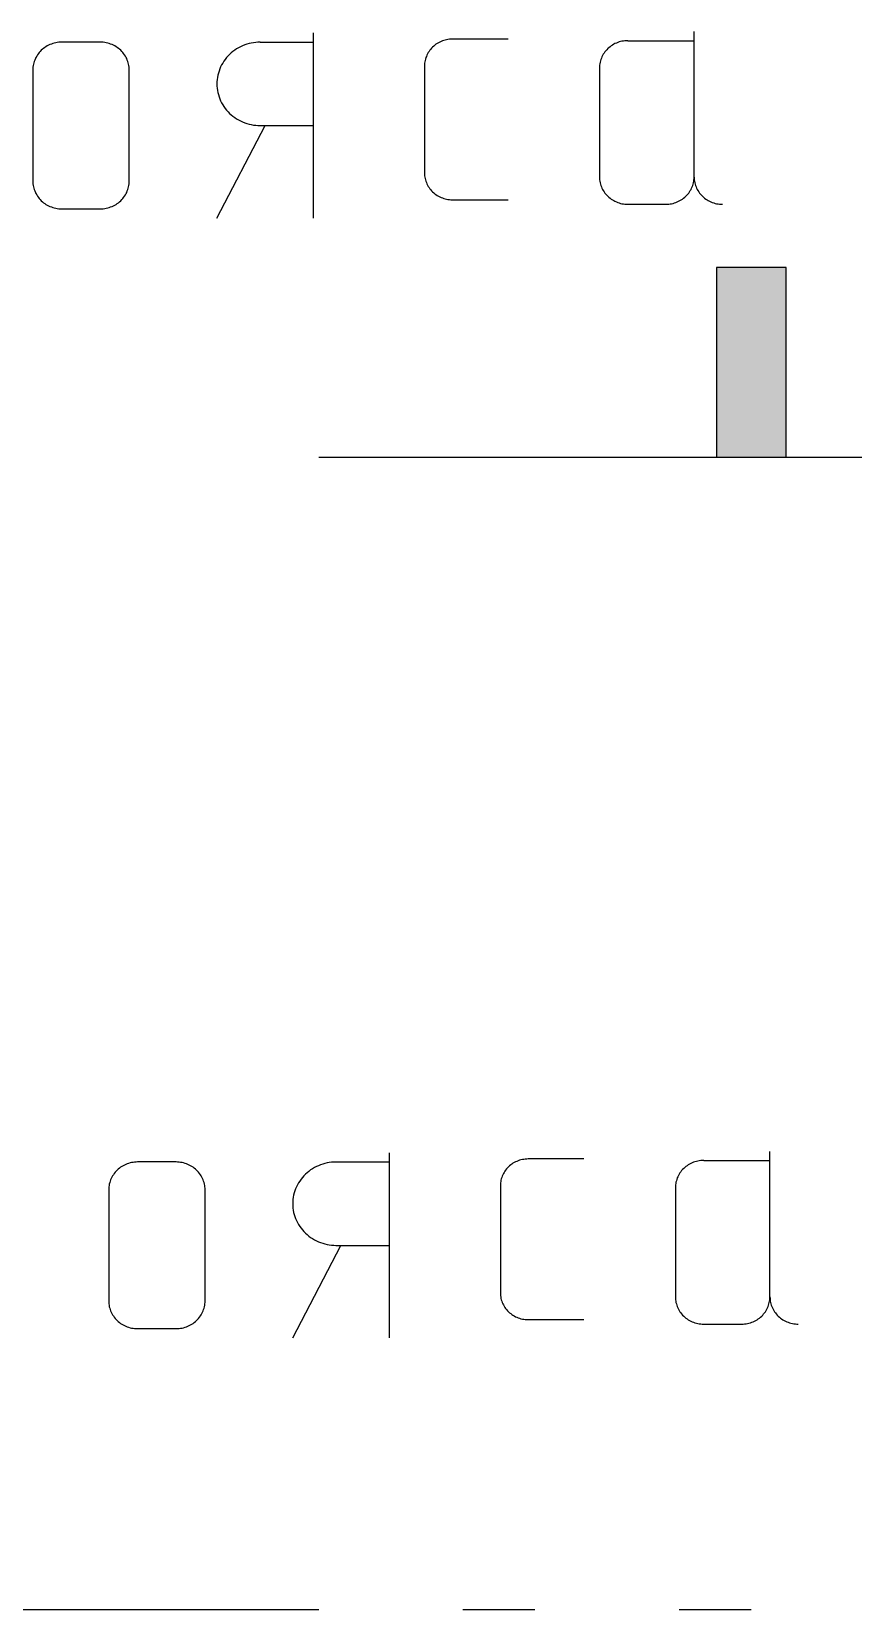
# Model space of a CAD drawing. Extents: x 8646 to 18206, y -17605 to -192.
# Drawn here: x 11064.682 to 11066.99, y -9044.799 to -9040.365 of the extents above; entities that cross this region are included whole.
import ezdxf

# ---------------------------------------------------------------- set-up
doc = ezdxf.new("R2010")
doc.units = 0
doc.layers.get('0').update_dxf_attribs({"linetype": 'CONTINUOUS'})

msp = doc.modelspace()

# ---------------------------------------------------------------- hatches: boundary and pattern name
at = {"linetype": 'CONTINUOUS'}
msp.add_hatch(color=8, dxfattribs=at).paths.add_polyline_path([(11066.6047, -9041.5609), (11066.6047, -9041.0277), (11066.8003, -9041.0277), (11066.8003, -9041.5609)])

# ---------------------------------------------------------------- linework, layer by layer
at = {"color": 8, "linetype": 'CONTINUOUS'}
for p, q in [((11065.4731, -9040.3688), (11065.4731, -9040.8892)), ((11066.5423, -9040.7737), (11066.5423, -9040.365)), ((11064.7037, -9040.4237), (11064.7012, -9040.4269)), ((11064.7065, -9040.4206), (11064.7037, -9040.4237)), ((11064.7094, -9040.4177), (11064.7065, -9040.4206)), ((11064.7125, -9040.4149), (11064.7094, -9040.4177)), ((11064.7158, -9040.4122), (11064.7125, -9040.4149)), ((11064.7191, -9040.4097), (11064.7158, -9040.4122)), ((11064.7226, -9040.4075), (11064.7191, -9040.4097)), ((11064.7263, -9040.4052), (11064.7226, -9040.4075)), ((11064.7299, -9040.4033), (11064.7263, -9040.4052)), ((11064.7338, -9040.4016), (11064.7299, -9040.4033)), ((11064.7377, -9040.4), (11064.7338, -9040.4016)), ((11064.7417, -9040.3987), (11064.7377, -9040.4)), ((11064.7458, -9040.3975), (11064.7417, -9040.3987)), ((11064.7499, -9040.3965), (11064.7458, -9040.3975)), ((11064.7541, -9040.3958), (11064.7499, -9040.3965)), ((11064.7583, -9040.3952), (11064.7541, -9040.3958)), ((11064.7626, -9040.3949), (11064.7583, -9040.3952)), ((11064.7669, -9040.3948), (11064.7626, -9040.3949)), ((11064.8751, -9040.3948), (11064.7669, -9040.3948)), ((11064.8793, -9040.3949), (11064.8751, -9040.3948)), ((11064.8835, -9040.3952), (11064.8793, -9040.3949)), ((11064.8877, -9040.3958), (11064.8835, -9040.3952)), ((11064.8919, -9040.3965), (11064.8877, -9040.3958)), ((11064.8961, -9040.3975), (11064.8919, -9040.3965)), ((11064.9002, -9040.3987), (11064.8961, -9040.3975)), ((11064.9042, -9040.4), (11064.9002, -9040.3987)), ((11064.9081, -9040.4016), (11064.9042, -9040.4)), ((11064.9119, -9040.4033), (11064.9081, -9040.4016)), ((11064.9156, -9040.4052), (11064.9119, -9040.4033)), ((11064.9193, -9040.4075), (11064.9156, -9040.4052)), ((11064.9228, -9040.4097), (11064.9193, -9040.4075)), ((11064.9261, -9040.4122), (11064.9228, -9040.4097)), ((11064.9294, -9040.4149), (11064.9261, -9040.4122)), ((11064.9325, -9040.4177), (11064.9294, -9040.4149)), ((11064.9354, -9040.4206), (11064.9325, -9040.4177)), ((11064.9382, -9040.4237), (11064.9354, -9040.4206)), ((11064.9407, -9040.4269), (11064.9382, -9040.4237)), ((11065.2475, -9040.421), (11065.2427, -9040.425)), ((11065.2526, -9040.4173), (11065.2475, -9040.421)), ((11065.2579, -9040.4138), (11065.2526, -9040.4173)), ((11065.2633, -9040.4106), (11065.2579, -9040.4138)), ((11065.269, -9040.4076), (11065.2633, -9040.4106)), ((11065.2747, -9040.4051), (11065.269, -9040.4076)), ((11065.2806, -9040.4027), (11065.2747, -9040.4051)), ((11065.2866, -9040.4006), (11065.2806, -9040.4027)), ((11065.2927, -9040.3989), (11065.2866, -9040.4006)), ((11065.2988, -9040.3974), (11065.2927, -9040.3989)), ((11065.3051, -9040.3963), (11065.2988, -9040.3974)), ((11065.3115, -9040.3955), (11065.3051, -9040.3963)), ((11065.3178, -9040.395), (11065.3115, -9040.3955)), ((11065.3242, -9040.3948), (11065.3178, -9040.395)), ((11065.3237, -9040.3947), (11065.4722, -9040.3947)), ((11065.7958, -9040.4239), (11065.7938, -9040.4274)), ((11065.798, -9040.4206), (11065.7958, -9040.4239)), ((11065.8002, -9040.4173), (11065.798, -9040.4206)), ((11065.8027, -9040.4142), (11065.8002, -9040.4173)), ((11065.8054, -9040.4112), (11065.8027, -9040.4142)), ((11065.8082, -9040.4084), (11065.8054, -9040.4112)), ((11065.8111, -9040.4057), (11065.8082, -9040.4084)), ((11065.8143, -9040.403), (11065.8111, -9040.4057)), ((11065.8175, -9040.4007), (11065.8143, -9040.403)), ((11065.8209, -9040.3985), (11065.8175, -9040.4007)), ((11065.8244, -9040.3964), (11065.8209, -9040.3985)), ((11065.828, -9040.3945), (11065.8244, -9040.3964)), ((11065.8318, -9040.3929), (11065.828, -9040.3945)), ((11065.8355, -9040.3914), (11065.8318, -9040.3929)), ((11065.8393, -9040.39), (11065.8355, -9040.3914)), ((11065.8433, -9040.3889), (11065.8393, -9040.39)), ((11065.8473, -9040.388), (11065.8433, -9040.3889)), ((11065.8512, -9040.3873), (11065.8473, -9040.388)), ((11065.8553, -9040.3867), (11065.8512, -9040.3873)), ((11065.8594, -9040.3864), (11065.8553, -9040.3867)), ((11065.8635, -9040.3863), (11065.8594, -9040.3864)), ((11066.0199, -9040.3863), (11065.8635, -9040.3863)), ((11066.2919, -9040.4221), (11066.2895, -9040.4255)), ((11066.2944, -9040.419), (11066.2919, -9040.4221)), ((11066.2971, -9040.4159), (11066.2944, -9040.419)), ((11066.3, -9040.413), (11066.2971, -9040.4159)), ((11066.303, -9040.4103), (11066.3, -9040.413)), ((11066.3063, -9040.4076), (11066.303, -9040.4103)), ((11066.3095, -9040.4052), (11066.3063, -9040.4076)), ((11066.3129, -9040.403), (11066.3095, -9040.4052)), ((11066.3166, -9040.4008), (11066.3129, -9040.403)), ((11066.3201, -9040.3989), (11066.3166, -9040.4008)), ((11066.324, -9040.3972), (11066.3201, -9040.3989)), ((11066.3277, -9040.3956), (11066.324, -9040.3972)), ((11066.3317, -9040.3943), (11066.3277, -9040.3956)), ((11066.3357, -9040.3932), (11066.3317, -9040.3943)), ((11066.3398, -9040.3923), (11066.3357, -9040.3932)), ((11066.3438, -9040.3916), (11066.3398, -9040.3923)), ((11066.348, -9040.3909), (11066.3438, -9040.3916)), ((11066.3521, -9040.3907), (11066.348, -9040.3909)), ((11066.3563, -9040.3906), (11066.3521, -9040.3907)), ((11066.3563, -9040.3906), (11066.5423, -9040.3906)), ((11064.6858, -9040.4687), (11064.6857, -9040.4728)), ((11064.6861, -9040.4647), (11064.6858, -9040.4687)), ((11064.6867, -9040.4607), (11064.6861, -9040.4647)), ((11064.6875, -9040.4567), (11064.6867, -9040.4607)), ((11064.6885, -9040.4527), (11064.6875, -9040.4567)), ((11064.6896, -9040.4487), (11064.6885, -9040.4527)), ((11064.6911, -9040.4449), (11064.6896, -9040.4487)), ((11064.6927, -9040.4411), (11064.6911, -9040.4449)), ((11064.6945, -9040.4374), (11064.6927, -9040.4411)), ((11064.6965, -9040.4338), (11064.6945, -9040.4374)), ((11064.6988, -9040.4304), (11064.6965, -9040.4338)), ((11064.7012, -9040.4269), (11064.6988, -9040.4304)), ((11064.9432, -9040.4304), (11064.9407, -9040.4269)), ((11064.9454, -9040.4338), (11064.9432, -9040.4304)), ((11064.9474, -9040.4374), (11064.9454, -9040.4338)), ((11064.9492, -9040.4411), (11064.9474, -9040.4374)), ((11064.9509, -9040.4449), (11064.9492, -9040.4411)), ((11064.9523, -9040.4487), (11064.9509, -9040.4449)), ((11064.9534, -9040.4527), (11064.9523, -9040.4487)), ((11064.9544, -9040.4567), (11064.9534, -9040.4527)), ((11064.9553, -9040.4607), (11064.9544, -9040.4567)), ((11064.9558, -9040.4647), (11064.9553, -9040.4607)), ((11064.9561, -9040.4687), (11064.9558, -9040.4647)), ((11064.9563, -9040.4728), (11064.9561, -9040.4687)), ((11065.213, -9040.4643), (11065.2105, -9040.47)), ((11065.2157, -9040.4589), (11065.213, -9040.4643)), ((11065.2187, -9040.4535), (11065.2157, -9040.4589)), ((11065.2221, -9040.4482), (11065.2187, -9040.4535)), ((11065.2257, -9040.4431), (11065.2221, -9040.4482)), ((11065.2295, -9040.4382), (11065.2257, -9040.4431)), ((11065.2337, -9040.4336), (11065.2295, -9040.4382)), ((11065.2381, -9040.4293), (11065.2337, -9040.4336)), ((11065.2427, -9040.425), (11065.2381, -9040.4293)), ((11065.7854, -9040.4575), (11065.7853, -9040.4615)), ((11065.7853, -9040.4615), (11065.7853, -9040.7624)), ((11065.7857, -9040.4536), (11065.7854, -9040.4575)), ((11065.7862, -9040.4497), (11065.7857, -9040.4536)), ((11065.787, -9040.4459), (11065.7862, -9040.4497)), ((11065.788, -9040.4421), (11065.787, -9040.4459)), ((11065.7891, -9040.4383), (11065.788, -9040.4421)), ((11065.7905, -9040.4346), (11065.7891, -9040.4383)), ((11065.7921, -9040.431), (11065.7905, -9040.4346)), ((11065.7938, -9040.4274), (11065.7921, -9040.431)), ((11066.2768, -9040.4631), (11066.2767, -9040.4672)), ((11066.2767, -9040.4672), (11066.2767, -9040.7737)), ((11066.2771, -9040.4592), (11066.2768, -9040.4631)), ((11066.2776, -9040.4552), (11066.2771, -9040.4592)), ((11066.2784, -9040.4512), (11066.2776, -9040.4552)), ((11066.2794, -9040.4474), (11066.2784, -9040.4512)), ((11066.2805, -9040.4435), (11066.2794, -9040.4474)), ((11066.282, -9040.4398), (11066.2805, -9040.4435)), ((11066.2836, -9040.436), (11066.282, -9040.4398)), ((11066.2853, -9040.4325), (11066.2836, -9040.436)), ((11066.2873, -9040.4289), (11066.2853, -9040.4325)), ((11066.2895, -9040.4255), (11066.2873, -9040.4289)), ((11064.6857, -9040.4728), (11064.6857, -9040.7851)), ((11064.9563, -9040.7851), (11064.9563, -9040.4728)), ((11065.2026, -9040.5058), (11065.2024, -9040.5119)), ((11065.2024, -9040.5119), (11065.2026, -9040.5181)), ((11065.2031, -9040.4998), (11065.2026, -9040.5058)), ((11065.2039, -9040.4937), (11065.2031, -9040.4998)), ((11065.2051, -9040.4877), (11065.2039, -9040.4937)), ((11065.2066, -9040.4816), (11065.2051, -9040.4877)), ((11065.2084, -9040.4758), (11065.2066, -9040.4816)), ((11065.2105, -9040.47), (11065.2084, -9040.4758)), ((11065.2026, -9040.5181), (11065.2031, -9040.5242)), ((11065.2031, -9040.5242), (11065.2039, -9040.5303)), ((11065.2039, -9040.5303), (11065.2051, -9040.5363)), ((11065.2051, -9040.5363), (11065.2066, -9040.5423)), ((11065.2066, -9040.5423), (11065.2084, -9040.5482)), ((11065.2084, -9040.5482), (11065.2105, -9040.554)), ((11065.2105, -9040.554), (11065.213, -9040.5596)), ((11065.213, -9040.5596), (11065.2157, -9040.5651)), ((11065.2157, -9040.5651), (11065.2187, -9040.5705)), ((11065.2187, -9040.5705), (11065.2221, -9040.5757)), ((11065.2221, -9040.5757), (11065.2257, -9040.5808)), ((11065.2257, -9040.5808), (11065.2295, -9040.5856)), ((11065.2295, -9040.5856), (11065.2337, -9040.5904)), ((11065.2337, -9040.5904), (11065.2381, -9040.5948)), ((11065.2381, -9040.5948), (11065.2427, -9040.599)), ((11065.2427, -9040.599), (11065.2475, -9040.603)), ((11065.2024, -9040.8892), (11065.3378, -9040.6291)), ((11065.2475, -9040.603), (11065.2526, -9040.6067)), ((11065.2526, -9040.6067), (11065.2579, -9040.6102)), ((11065.2579, -9040.6102), (11065.2633, -9040.6134)), ((11065.2633, -9040.6134), (11065.269, -9040.6163)), ((11065.269, -9040.6163), (11065.2747, -9040.6189)), ((11065.2747, -9040.6189), (11065.2806, -9040.6213)), ((11065.2806, -9040.6213), (11065.2866, -9040.6233)), ((11065.2866, -9040.6233), (11065.2927, -9040.6251)), ((11065.2927, -9040.6251), (11065.2988, -9040.6265)), ((11065.2988, -9040.6265), (11065.3051, -9040.6276)), ((11065.3051, -9040.6276), (11065.3115, -9040.6284)), ((11065.3115, -9040.6284), (11065.3178, -9040.6289)), ((11065.3178, -9040.6289), (11065.3242, -9040.6291)), ((11065.3232, -9040.6293), (11065.474, -9040.6293)), ((11065.7853, -9040.7624), (11065.7854, -9040.7663)), ((11065.7854, -9040.7663), (11065.7857, -9040.7702)), ((11065.7857, -9040.7702), (11065.7862, -9040.7742)), ((11065.7862, -9040.7742), (11065.787, -9040.778)), ((11065.787, -9040.778), (11065.788, -9040.7818)), ((11066.2767, -9040.7737), (11066.2768, -9040.7777)), ((11066.2768, -9040.7777), (11066.2771, -9040.7817)), ((11066.5419, -9040.7817), (11066.5422, -9040.7777)), ((11066.5422, -9040.7777), (11066.5423, -9040.7737)), ((11066.5423, -9040.7737), (11066.5424, -9040.7777)), ((11066.5424, -9040.7777), (11066.5427, -9040.7817)), ((11064.6857, -9040.7851), (11064.6858, -9040.7892)), ((11064.6858, -9040.7892), (11064.6861, -9040.7933)), ((11064.6861, -9040.7933), (11064.6867, -9040.7973)), ((11064.6867, -9040.7973), (11064.6875, -9040.8013)), ((11064.6875, -9040.8013), (11064.6885, -9040.8053)), ((11064.6885, -9040.8053), (11064.6896, -9040.8092)), ((11064.6896, -9040.8092), (11064.6911, -9040.813)), ((11064.6911, -9040.813), (11064.6927, -9040.8168)), ((11064.6927, -9040.8168), (11064.6945, -9040.8205)), ((11064.6945, -9040.8205), (11064.6965, -9040.8241)), ((11064.9454, -9040.8241), (11064.9474, -9040.8205)), ((11064.9474, -9040.8205), (11064.9492, -9040.8168)), ((11064.9492, -9040.8168), (11064.9509, -9040.813)), ((11064.9509, -9040.813), (11064.9523, -9040.8092)), ((11064.9523, -9040.8092), (11064.9534, -9040.8053)), ((11064.9534, -9040.8053), (11064.9544, -9040.8013)), ((11064.9544, -9040.8013), (11064.9553, -9040.7973)), ((11064.9553, -9040.7973), (11064.9558, -9040.7933)), ((11064.9558, -9040.7933), (11064.9561, -9040.7892)), ((11064.9561, -9040.7892), (11064.9563, -9040.7851)), ((11065.788, -9040.7818), (11065.7891, -9040.7856)), ((11065.7891, -9040.7856), (11065.7905, -9040.7894)), ((11065.7905, -9040.7894), (11065.7921, -9040.793)), ((11065.7921, -9040.793), (11065.7938, -9040.7965)), ((11065.7938, -9040.7965), (11065.7958, -9040.8)), ((11065.7958, -9040.8), (11065.798, -9040.8033)), ((11065.798, -9040.8033), (11065.8002, -9040.8066)), ((11065.8002, -9040.8066), (11065.8027, -9040.8097)), ((11065.8027, -9040.8097), (11065.8054, -9040.8128)), ((11065.8054, -9040.8128), (11065.8082, -9040.8156)), ((11065.8082, -9040.8156), (11065.8111, -9040.8183)), ((11065.8111, -9040.8183), (11065.8143, -9040.8209)), ((11065.8143, -9040.8209), (11065.8175, -9040.8233)), ((11065.8175, -9040.8233), (11065.8209, -9040.8255)), ((11066.2771, -9040.7817), (11066.2776, -9040.7857)), ((11066.2776, -9040.7857), (11066.2784, -9040.7896)), ((11066.2784, -9040.7896), (11066.2794, -9040.7935)), ((11066.2794, -9040.7935), (11066.2805, -9040.7974)), ((11066.2805, -9040.7974), (11066.282, -9040.8012)), ((11066.282, -9040.8012), (11066.2836, -9040.8049)), ((11066.2836, -9040.8049), (11066.2853, -9040.8085)), ((11066.2853, -9040.8085), (11066.2873, -9040.812)), ((11066.2873, -9040.812), (11066.2895, -9040.8154)), ((11066.2895, -9040.8154), (11066.2919, -9040.8188)), ((11066.2919, -9040.8188), (11066.2944, -9040.8219)), ((11066.2944, -9040.8219), (11066.2971, -9040.825)), ((11066.5219, -9040.825), (11066.5245, -9040.8219)), ((11066.5245, -9040.8219), (11066.5271, -9040.8188)), ((11066.5271, -9040.8188), (11066.5294, -9040.8154)), ((11066.5294, -9040.8154), (11066.5316, -9040.812)), ((11066.5316, -9040.812), (11066.5336, -9040.8085)), ((11066.5336, -9040.8085), (11066.5354, -9040.8049)), ((11066.5354, -9040.8049), (11066.537, -9040.8012)), ((11066.537, -9040.8012), (11066.5384, -9040.7974)), ((11066.5384, -9040.7974), (11066.5395, -9040.7935)), ((11066.5395, -9040.7935), (11066.5405, -9040.7896)), ((11066.5405, -9040.7896), (11066.5413, -9040.7857)), ((11066.5413, -9040.7857), (11066.5419, -9040.7817)), ((11066.5427, -9040.7817), (11066.5432, -9040.7857)), ((11066.5432, -9040.7857), (11066.5441, -9040.7896)), ((11066.5441, -9040.7896), (11066.545, -9040.7935)), ((11066.545, -9040.7935), (11066.5462, -9040.7974)), ((11066.5462, -9040.7974), (11066.5477, -9040.8012)), ((11066.5477, -9040.8012), (11066.5492, -9040.8049)), ((11066.5492, -9040.8049), (11066.5509, -9040.8085)), ((11066.5509, -9040.8085), (11066.5529, -9040.812)), ((11066.5529, -9040.812), (11066.5551, -9040.8154)), ((11066.5551, -9040.8154), (11066.5576, -9040.8188)), ((11066.5576, -9040.8188), (11066.56, -9040.8219)), ((11066.56, -9040.8219), (11066.5628, -9040.825)), ((11064.6965, -9040.8241), (11064.6988, -9040.8275)), ((11064.6988, -9040.8275), (11064.7012, -9040.831)), ((11064.7012, -9040.831), (11064.7037, -9040.8342)), ((11064.7037, -9040.8342), (11064.7065, -9040.8373)), ((11064.7065, -9040.8373), (11064.7094, -9040.8403)), ((11064.7094, -9040.8403), (11064.7125, -9040.8431)), ((11064.7125, -9040.8431), (11064.7158, -9040.8458)), ((11064.7158, -9040.8458), (11064.7191, -9040.8482)), ((11064.7191, -9040.8482), (11064.7226, -9040.8505)), ((11064.7226, -9040.8505), (11064.7263, -9040.8526)), ((11064.7263, -9040.8526), (11064.7299, -9040.8546)), ((11064.7299, -9040.8546), (11064.7338, -9040.8563)), ((11064.7338, -9040.8563), (11064.7377, -9040.8579)), ((11064.7377, -9040.8579), (11064.7417, -9040.8593)), ((11064.7417, -9040.8593), (11064.7458, -9040.8604)), ((11064.7458, -9040.8604), (11064.7499, -9040.8614)), ((11064.7499, -9040.8614), (11064.7541, -9040.8621)), ((11064.7541, -9040.8621), (11064.7583, -9040.8627)), ((11064.7583, -9040.8627), (11064.7626, -9040.863)), ((11064.7626, -9040.863), (11064.7669, -9040.8631)), ((11064.7669, -9040.8631), (11064.8751, -9040.8631)), ((11064.8751, -9040.8631), (11064.8793, -9040.863)), ((11064.8793, -9040.863), (11064.8835, -9040.8627)), ((11064.8835, -9040.8627), (11064.8877, -9040.8621)), ((11064.8877, -9040.8621), (11064.8919, -9040.8614)), ((11064.8919, -9040.8614), (11064.8961, -9040.8604)), ((11064.8961, -9040.8604), (11064.9002, -9040.8593)), ((11064.9002, -9040.8593), (11064.9042, -9040.8579)), ((11064.9042, -9040.8579), (11064.9081, -9040.8563)), ((11064.9081, -9040.8563), (11064.9119, -9040.8546)), ((11064.9119, -9040.8546), (11064.9156, -9040.8526)), ((11064.9156, -9040.8526), (11064.9193, -9040.8505)), ((11064.9193, -9040.8505), (11064.9228, -9040.8482)), ((11064.9228, -9040.8482), (11064.9261, -9040.8458)), ((11064.9261, -9040.8458), (11064.9294, -9040.8431)), ((11064.9294, -9040.8431), (11064.9325, -9040.8403)), ((11064.9325, -9040.8403), (11064.9354, -9040.8373)), ((11064.9354, -9040.8373), (11064.9382, -9040.8342)), ((11064.9382, -9040.8342), (11064.9407, -9040.831)), ((11064.9407, -9040.831), (11064.9432, -9040.8275)), ((11064.9432, -9040.8275), (11064.9454, -9040.8241)), ((11065.8209, -9040.8255), (11065.8244, -9040.8274)), ((11065.8244, -9040.8274), (11065.828, -9040.8295)), ((11065.828, -9040.8295), (11065.8318, -9040.8311)), ((11065.8318, -9040.8311), (11065.8355, -9040.8326)), ((11065.8355, -9040.8326), (11065.8393, -9040.8339)), ((11065.8393, -9040.8339), (11065.8433, -9040.8351)), ((11065.8433, -9040.8351), (11065.8473, -9040.836)), ((11065.8473, -9040.836), (11065.8512, -9040.8367)), ((11065.8512, -9040.8367), (11065.8553, -9040.8371)), ((11065.8553, -9040.8371), (11065.8594, -9040.8375)), ((11065.8594, -9040.8375), (11065.8635, -9040.8376)), ((11065.8635, -9040.8376), (11066.0199, -9040.8376)), ((11066.2971, -9040.825), (11066.3, -9040.828)), ((11066.3, -9040.828), (11066.303, -9040.8306)), ((11066.303, -9040.8306), (11066.3063, -9040.8333)), ((11066.3063, -9040.8333), (11066.3095, -9040.8357)), ((11066.3095, -9040.8357), (11066.3129, -9040.8379)), ((11066.3129, -9040.8379), (11066.3166, -9040.8401)), ((11066.3166, -9040.8401), (11066.3201, -9040.842)), ((11066.3201, -9040.842), (11066.324, -9040.8437)), ((11066.324, -9040.8437), (11066.3277, -9040.8452)), ((11066.3277, -9040.8452), (11066.3317, -9040.8466)), ((11066.3317, -9040.8466), (11066.3357, -9040.8478)), ((11066.3357, -9040.8478), (11066.3398, -9040.8487)), ((11066.3398, -9040.8487), (11066.3438, -9040.8494)), ((11066.3438, -9040.8494), (11066.348, -9040.8499)), ((11066.348, -9040.8499), (11066.3521, -9040.8503)), ((11066.3521, -9040.8503), (11066.3563, -9040.8504)), ((11066.3563, -9040.8504), (11066.4626, -9040.8504)), ((11066.4626, -9040.8504), (11066.4668, -9040.8503)), ((11066.4668, -9040.8503), (11066.471, -9040.8499)), ((11066.471, -9040.8499), (11066.4751, -9040.8494)), ((11066.4751, -9040.8494), (11066.4792, -9040.8487)), ((11066.4792, -9040.8487), (11066.4832, -9040.8478)), ((11066.4832, -9040.8478), (11066.4873, -9040.8466)), ((11066.4873, -9040.8466), (11066.4912, -9040.8452)), ((11066.4912, -9040.8452), (11066.495, -9040.8437)), ((11066.495, -9040.8437), (11066.4989, -9040.842)), ((11066.4989, -9040.842), (11066.5024, -9040.8401)), ((11066.5024, -9040.8401), (11066.506, -9040.8379)), ((11066.506, -9040.8379), (11066.5095, -9040.8357)), ((11066.5095, -9040.8357), (11066.5127, -9040.8333)), ((11066.5127, -9040.8333), (11066.516, -9040.8306)), ((11066.516, -9040.8306), (11066.519, -9040.828)), ((11066.519, -9040.828), (11066.5219, -9040.825)), ((11066.5628, -9040.825), (11066.5657, -9040.828)), ((11066.5657, -9040.828), (11066.5686, -9040.8306)), ((11066.5686, -9040.8306), (11066.5719, -9040.8333)), ((11066.5719, -9040.8333), (11066.5751, -9040.8357)), ((11066.5751, -9040.8357), (11066.5786, -9040.8379)), ((11066.5786, -9040.8379), (11066.5822, -9040.8401)), ((11066.5822, -9040.8401), (11066.5859, -9040.842)), ((11066.5859, -9040.842), (11066.5896, -9040.8437)), ((11066.5896, -9040.8437), (11066.5934, -9040.8452)), ((11066.5934, -9040.8452), (11066.5973, -9040.8466)), ((11066.5973, -9040.8466), (11066.6014, -9040.8478)), ((11066.6014, -9040.8478), (11066.6054, -9040.8487)), ((11066.6054, -9040.8487), (11066.6095, -9040.8494)), ((11066.6095, -9040.8494), (11066.6137, -9040.8499)), ((11066.6137, -9040.8499), (11066.6177, -9040.8503)), ((11066.6177, -9040.8503), (11066.6219, -9040.8504)), ((11066.8003, -9041.0277), (11066.6047, -9041.0277)), ((11066.6047, -9041.0277), (11066.6047, -9041.5609)), ((11066.8003, -9041.5609), (11066.8003, -9041.0277)), ((11065.4882, -9041.5609), (11067.9168, -9041.5609)), ((11066.6047, -9041.5609), (11066.8003, -9041.5609)), ((11065.6861, -9043.5157), (11065.6861, -9044.0361)), ((11066.7553, -9043.9206), (11066.7553, -9043.5119)), ((11064.9167, -9043.5706), (11064.9142, -9043.5738)), ((11064.9195, -9043.5675), (11064.9167, -9043.5706)), ((11064.9224, -9043.5646), (11064.9195, -9043.5675)), ((11064.9255, -9043.5617), (11064.9224, -9043.5646)), ((11064.9287, -9043.5591), (11064.9255, -9043.5617)), ((11064.9321, -9043.5566), (11064.9287, -9043.5591)), ((11064.9356, -9043.5544), (11064.9321, -9043.5566)), ((11064.9393, -9043.5521), (11064.9356, -9043.5544)), ((11064.9429, -9043.5502), (11064.9393, -9043.5521)), ((11064.9468, -9043.5485), (11064.9429, -9043.5502)), ((11064.9507, -9043.5469), (11064.9468, -9043.5485)), ((11064.9547, -9043.5456), (11064.9507, -9043.5469)), ((11064.9588, -9043.5444), (11064.9547, -9043.5456)), ((11064.9629, -9043.5434), (11064.9588, -9043.5444)), ((11064.9671, -9043.5427), (11064.9629, -9043.5434)), ((11064.9713, -9043.5421), (11064.9671, -9043.5427)), ((11064.9756, -9043.5418), (11064.9713, -9043.5421)), ((11064.9798, -9043.5416), (11064.9756, -9043.5418)), ((11065.088, -9043.5416), (11064.9798, -9043.5416)), ((11065.0923, -9043.5418), (11065.088, -9043.5416)), ((11065.0965, -9043.5421), (11065.0923, -9043.5418)), ((11065.1007, -9043.5427), (11065.0965, -9043.5421)), ((11065.1049, -9043.5434), (11065.1007, -9043.5427)), ((11065.109, -9043.5444), (11065.1049, -9043.5434)), ((11065.1132, -9043.5456), (11065.109, -9043.5444)), ((11065.1171, -9043.5469), (11065.1132, -9043.5456)), ((11065.1211, -9043.5485), (11065.1171, -9043.5469)), ((11065.1249, -9043.5502), (11065.1211, -9043.5485)), ((11065.1286, -9043.5521), (11065.1249, -9043.5502)), ((11065.1323, -9043.5544), (11065.1286, -9043.5521)), ((11065.1358, -9043.5566), (11065.1323, -9043.5544)), ((11065.1391, -9043.5591), (11065.1358, -9043.5566)), ((11065.1424, -9043.5617), (11065.1391, -9043.5591)), ((11065.1455, -9043.5646), (11065.1424, -9043.5617)), ((11065.1484, -9043.5675), (11065.1455, -9043.5646)), ((11065.1512, -9043.5706), (11065.1484, -9043.5675)), ((11065.1537, -9043.5738), (11065.1512, -9043.5706)), ((11065.4557, -9043.5719), (11065.4511, -9043.5762)), ((11065.4605, -9043.5679), (11065.4557, -9043.5719)), ((11065.4656, -9043.5641), (11065.4605, -9043.5679)), ((11065.4709, -9043.5607), (11065.4656, -9043.5641)), ((11065.4763, -9043.5575), (11065.4709, -9043.5607)), ((11065.4819, -9043.5545), (11065.4763, -9043.5575)), ((11065.4876, -9043.552), (11065.4819, -9043.5545)), ((11065.4936, -9043.5496), (11065.4876, -9043.552)), ((11065.4996, -9043.5475), (11065.4936, -9043.5496)), ((11065.5057, -9043.5458), (11065.4996, -9043.5475)), ((11065.5118, -9043.5443), (11065.5057, -9043.5458)), ((11065.5181, -9043.5432), (11065.5118, -9043.5443)), ((11065.5245, -9043.5424), (11065.5181, -9043.5432)), ((11065.5308, -9043.5419), (11065.5245, -9043.5424)), ((11065.5371, -9043.5417), (11065.5308, -9043.5419)), ((11065.5367, -9043.5416), (11065.6851, -9043.5416)), ((11066.0087, -9043.5708), (11066.0068, -9043.5743)), ((11066.0109, -9043.5675), (11066.0087, -9043.5708)), ((11066.0132, -9043.5642), (11066.0109, -9043.5675)), ((11066.0157, -9043.5611), (11066.0132, -9043.5642)), ((11066.0184, -9043.5581), (11066.0157, -9043.5611)), ((11066.0212, -9043.5553), (11066.0184, -9043.5581)), ((11066.0241, -9043.5526), (11066.0212, -9043.5553)), ((11066.0273, -9043.5499), (11066.0241, -9043.5526)), ((11066.0305, -9043.5476), (11066.0273, -9043.5499)), ((11066.0338, -9043.5454), (11066.0305, -9043.5476)), ((11066.0374, -9043.5432), (11066.0338, -9043.5454)), ((11066.041, -9043.5414), (11066.0374, -9043.5432)), ((11066.0447, -9043.5398), (11066.041, -9043.5414)), ((11066.0484, -9043.5383), (11066.0447, -9043.5398)), ((11066.0523, -9043.5369), (11066.0484, -9043.5383)), ((11066.0562, -9043.5358), (11066.0523, -9043.5369)), ((11066.0602, -9043.5349), (11066.0562, -9043.5358)), ((11066.0642, -9043.5342), (11066.0602, -9043.5349)), ((11066.0683, -9043.5336), (11066.0642, -9043.5342)), ((11066.0724, -9043.5333), (11066.0683, -9043.5336)), ((11066.0765, -9043.5332), (11066.0724, -9043.5333)), ((11066.2329, -9043.5332), (11066.0765, -9043.5332)), ((11066.5025, -9043.5724), (11066.5003, -9043.5758)), ((11066.5048, -9043.569), (11066.5025, -9043.5724)), ((11066.5073, -9043.5659), (11066.5048, -9043.569)), ((11066.5101, -9043.5628), (11066.5073, -9043.5659)), ((11066.513, -9043.5599), (11066.5101, -9043.5628)), ((11066.5159, -9043.5572), (11066.513, -9043.5599)), ((11066.5192, -9043.5545), (11066.5159, -9043.5572)), ((11066.5225, -9043.552), (11066.5192, -9043.5545)), ((11066.5259, -9043.5499), (11066.5225, -9043.552)), ((11066.5295, -9043.5477), (11066.5259, -9043.5499)), ((11066.5331, -9043.5458), (11066.5295, -9043.5477)), ((11066.5369, -9043.5441), (11066.5331, -9043.5458)), ((11066.5407, -9043.5425), (11066.5369, -9043.5441)), ((11066.5447, -9043.5412), (11066.5407, -9043.5425)), ((11066.5487, -9043.54), (11066.5447, -9043.5412)), ((11066.5527, -9043.5392), (11066.5487, -9043.54)), ((11066.5568, -9043.5384), (11066.5527, -9043.5392)), ((11066.561, -9043.5378), (11066.5568, -9043.5384)), ((11066.5651, -9043.5376), (11066.561, -9043.5378)), ((11066.5693, -9043.5375), (11066.5651, -9043.5376)), ((11066.5693, -9043.5375), (11066.7553, -9043.5375)), ((11064.8988, -9043.6156), (11064.8986, -9043.6197)), ((11064.8991, -9043.6116), (11064.8988, -9043.6156)), ((11064.8996, -9043.6075), (11064.8991, -9043.6116)), ((11064.9004, -9043.6035), (11064.8996, -9043.6075)), ((11064.9014, -9043.5996), (11064.9004, -9043.6035)), ((11064.9026, -9043.5956), (11064.9014, -9043.5996)), ((11064.9041, -9043.5918), (11064.9026, -9043.5956)), ((11064.9057, -9043.588), (11064.9041, -9043.5918)), ((11064.9075, -9043.5843), (11064.9057, -9043.588)), ((11064.9095, -9043.5807), (11064.9075, -9043.5843)), ((11064.9117, -9043.5773), (11064.9095, -9043.5807)), ((11064.9142, -9043.5738), (11064.9117, -9043.5773)), ((11065.1561, -9043.5773), (11065.1537, -9043.5738)), ((11065.1583, -9043.5807), (11065.1561, -9043.5773)), ((11065.1603, -9043.5843), (11065.1583, -9043.5807)), ((11065.1622, -9043.588), (11065.1603, -9043.5843)), ((11065.1638, -9043.5918), (11065.1622, -9043.588)), ((11065.1652, -9043.5956), (11065.1638, -9043.5918)), ((11065.1664, -9043.5996), (11065.1652, -9043.5956)), ((11065.1674, -9043.6035), (11065.1664, -9043.5996)), ((11065.1682, -9043.6075), (11065.1674, -9043.6035)), ((11065.1688, -9043.6116), (11065.1682, -9043.6075)), ((11065.1691, -9043.6156), (11065.1688, -9043.6116)), ((11065.1692, -9043.6197), (11065.1691, -9043.6156)), ((11065.4234, -9043.6169), (11065.4214, -9043.6227)), ((11065.4259, -9043.6112), (11065.4234, -9043.6169)), ((11065.4287, -9043.6058), (11065.4259, -9043.6112)), ((11065.4317, -9043.6003), (11065.4287, -9043.6058)), ((11065.435, -9043.5951), (11065.4317, -9043.6003)), ((11065.4387, -9043.59), (11065.435, -9043.5951)), ((11065.4425, -9043.5851), (11065.4387, -9043.59)), ((11065.4466, -9043.5805), (11065.4425, -9043.5851)), ((11065.4511, -9043.5762), (11065.4466, -9043.5805)), ((11065.9984, -9043.6044), (11065.9983, -9043.6084)), ((11065.9983, -9043.6084), (11065.9983, -9043.9093)), ((11065.9987, -9043.6005), (11065.9984, -9043.6044)), ((11065.9992, -9043.5966), (11065.9987, -9043.6005)), ((11066, -9043.5928), (11065.9992, -9043.5966)), ((11066.001, -9043.589), (11066, -9043.5928)), ((11066.002, -9043.5852), (11066.001, -9043.589)), ((11066.0035, -9043.5815), (11066.002, -9043.5852)), ((11066.0051, -9043.5778), (11066.0035, -9043.5815)), ((11066.0068, -9043.5743), (11066.0051, -9043.5778)), ((11066.4898, -9043.61), (11066.4896, -9043.6141)), ((11066.4896, -9043.6141), (11066.4896, -9043.9206)), ((11066.49, -9043.6061), (11066.4898, -9043.61)), ((11066.4906, -9043.6021), (11066.49, -9043.6061)), ((11066.4914, -9043.5981), (11066.4906, -9043.6021)), ((11066.4924, -9043.5943), (11066.4914, -9043.5981)), ((11066.4935, -9043.5904), (11066.4924, -9043.5943)), ((11066.495, -9043.5866), (11066.4935, -9043.5904)), ((11066.4965, -9043.5829), (11066.495, -9043.5866)), ((11066.4983, -9043.5794), (11066.4965, -9043.5829)), ((11066.5003, -9043.5758), (11066.4983, -9043.5794)), ((11064.8986, -9043.6197), (11064.8986, -9043.932)), ((11065.1692, -9043.932), (11065.1692, -9043.6197)), ((11065.4155, -9043.6527), (11065.4154, -9043.6588)), ((11065.4154, -9043.6588), (11065.4155, -9043.665)), ((11065.416, -9043.6467), (11065.4155, -9043.6527)), ((11065.4169, -9043.6406), (11065.416, -9043.6467)), ((11065.418, -9043.6346), (11065.4169, -9043.6406)), ((11065.4195, -9043.6285), (11065.418, -9043.6346)), ((11065.4214, -9043.6227), (11065.4195, -9043.6285)), ((11065.4155, -9043.665), (11065.416, -9043.671)), ((11065.416, -9043.671), (11065.4169, -9043.6772)), ((11065.4169, -9043.6772), (11065.418, -9043.6832)), ((11065.418, -9043.6832), (11065.4195, -9043.6892)), ((11065.4195, -9043.6892), (11065.4214, -9043.6951)), ((11065.4214, -9043.6951), (11065.4234, -9043.7008)), ((11065.4234, -9043.7008), (11065.4259, -9043.7064)), ((11065.4259, -9043.7064), (11065.4287, -9043.712)), ((11065.4287, -9043.712), (11065.4317, -9043.7174)), ((11065.4317, -9043.7174), (11065.435, -9043.7226)), ((11065.435, -9043.7226), (11065.4387, -9043.7277)), ((11065.4387, -9043.7277), (11065.4425, -9043.7325)), ((11065.4425, -9043.7325), (11065.4466, -9043.7373)), ((11065.4466, -9043.7373), (11065.4511, -9043.7417)), ((11065.4511, -9043.7417), (11065.4557, -9043.7458)), ((11065.4557, -9043.7458), (11065.4605, -9043.7498)), ((11065.4605, -9043.7498), (11065.4656, -9043.7536)), ((11065.4154, -9044.0361), (11065.5507, -9043.776)), ((11065.4656, -9043.7536), (11065.4709, -9043.7571)), ((11065.4709, -9043.7571), (11065.4763, -9043.7603)), ((11065.4763, -9043.7603), (11065.4819, -9043.7632)), ((11065.4819, -9043.7632), (11065.4876, -9043.7658)), ((11065.4876, -9043.7658), (11065.4936, -9043.7682)), ((11065.4936, -9043.7682), (11065.4996, -9043.7702)), ((11065.4996, -9043.7702), (11065.5057, -9043.772)), ((11065.5057, -9043.772), (11065.5118, -9043.7734)), ((11065.5118, -9043.7734), (11065.5181, -9043.7745)), ((11065.5181, -9043.7745), (11065.5245, -9043.7753)), ((11065.5245, -9043.7753), (11065.5308, -9043.7758)), ((11065.5308, -9043.7758), (11065.5371, -9043.776)), ((11065.5362, -9043.7762), (11065.687, -9043.7762)), ((11065.9983, -9043.9093), (11065.9984, -9043.9132)), ((11065.9984, -9043.9132), (11065.9987, -9043.9171)), ((11065.9987, -9043.9171), (11065.9992, -9043.9211)), ((11065.9992, -9043.9211), (11066, -9043.9249)), ((11066, -9043.9249), (11066.001, -9043.9287)), ((11066.4896, -9043.9206), (11066.4898, -9043.9246)), ((11066.4898, -9043.9246), (11066.49, -9043.9286)), ((11066.7549, -9043.9286), (11066.7552, -9043.9246)), ((11066.7552, -9043.9246), (11066.7553, -9043.9206)), ((11066.7553, -9043.9206), (11066.7554, -9043.9246)), ((11066.7554, -9043.9246), (11066.7556, -9043.9286)), ((11064.8986, -9043.932), (11064.8988, -9043.9361)), ((11064.8988, -9043.9361), (11064.8991, -9043.9402)), ((11064.8991, -9043.9402), (11064.8996, -9043.9442)), ((11064.8996, -9043.9442), (11064.9004, -9043.9482)), ((11064.9004, -9043.9482), (11064.9014, -9043.9522)), ((11064.9014, -9043.9522), (11064.9026, -9043.9561)), ((11064.9026, -9043.9561), (11064.9041, -9043.9599)), ((11064.9041, -9043.9599), (11064.9057, -9043.9637)), ((11064.9057, -9043.9637), (11064.9075, -9043.9674)), ((11064.9075, -9043.9674), (11064.9095, -9043.971)), ((11064.9095, -9043.971), (11064.9117, -9043.9744)), ((11065.1561, -9043.9744), (11065.1583, -9043.971)), ((11065.1583, -9043.971), (11065.1603, -9043.9674)), ((11065.1603, -9043.9674), (11065.1622, -9043.9637)), ((11065.1622, -9043.9637), (11065.1638, -9043.9599)), ((11065.1638, -9043.9599), (11065.1652, -9043.9561)), ((11065.1652, -9043.9561), (11065.1664, -9043.9522)), ((11065.1664, -9043.9522), (11065.1674, -9043.9482)), ((11065.1674, -9043.9482), (11065.1682, -9043.9442)), ((11065.1682, -9043.9442), (11065.1688, -9043.9402)), ((11065.1688, -9043.9402), (11065.1691, -9043.9361)), ((11065.1691, -9043.9361), (11065.1692, -9043.932)), ((11066.001, -9043.9287), (11066.002, -9043.9325)), ((11066.002, -9043.9325), (11066.0035, -9043.9363)), ((11066.0035, -9043.9363), (11066.0051, -9043.9399)), ((11066.0051, -9043.9399), (11066.0068, -9043.9434)), ((11066.0068, -9043.9434), (11066.0087, -9043.9469)), ((11066.0087, -9043.9469), (11066.0109, -9043.9502)), ((11066.0109, -9043.9502), (11066.0132, -9043.9535)), ((11066.0132, -9043.9535), (11066.0157, -9043.9566)), ((11066.0157, -9043.9566), (11066.0184, -9043.9596)), ((11066.0184, -9043.9596), (11066.0212, -9043.9625)), ((11066.0212, -9043.9625), (11066.0241, -9043.9652)), ((11066.0241, -9043.9652), (11066.0273, -9043.9677)), ((11066.0273, -9043.9677), (11066.0305, -9043.9701)), ((11066.0305, -9043.9701), (11066.0338, -9043.9724)), ((11066.49, -9043.9286), (11066.4906, -9043.9326)), ((11066.4906, -9043.9326), (11066.4914, -9043.9365)), ((11066.4914, -9043.9365), (11066.4924, -9043.9404)), ((11066.4924, -9043.9404), (11066.4935, -9043.9443)), ((11066.4935, -9043.9443), (11066.495, -9043.9481)), ((11066.495, -9043.9481), (11066.4965, -9043.9518)), ((11066.4965, -9043.9518), (11066.4983, -9043.9554)), ((11066.4983, -9043.9554), (11066.5003, -9043.9589)), ((11066.5003, -9043.9589), (11066.5025, -9043.9623)), ((11066.5025, -9043.9623), (11066.5048, -9043.9657)), ((11066.5048, -9043.9657), (11066.5073, -9043.9688)), ((11066.5073, -9043.9688), (11066.5101, -9043.9719)), ((11066.5101, -9043.9719), (11066.513, -9043.9749)), ((11066.732, -9043.9749), (11066.7349, -9043.9719)), ((11066.7349, -9043.9719), (11066.7375, -9043.9688)), ((11066.7375, -9043.9688), (11066.7401, -9043.9657)), ((11066.7401, -9043.9657), (11066.7424, -9043.9623)), ((11066.7424, -9043.9623), (11066.7445, -9043.9589)), ((11066.7445, -9043.9589), (11066.7465, -9043.9554)), ((11066.7465, -9043.9554), (11066.7483, -9043.9518)), ((11066.7483, -9043.9518), (11066.75, -9043.9481)), ((11066.75, -9043.9481), (11066.7514, -9043.9443)), ((11066.7514, -9043.9443), (11066.7525, -9043.9404)), ((11066.7525, -9043.9404), (11066.7535, -9043.9365)), ((11066.7535, -9043.9365), (11066.7543, -9043.9326)), ((11066.7543, -9043.9326), (11066.7549, -9043.9286)), ((11066.7556, -9043.9286), (11066.7562, -9043.9326)), ((11066.7562, -9043.9326), (11066.7571, -9043.9365)), ((11066.7571, -9043.9365), (11066.758, -9043.9404)), ((11066.758, -9043.9404), (11066.7591, -9043.9443)), ((11066.7591, -9043.9443), (11066.7606, -9043.9481)), ((11066.7606, -9043.9481), (11066.7621, -9043.9518)), ((11066.7621, -9043.9518), (11066.7639, -9043.9554)), ((11066.7639, -9043.9554), (11066.7659, -9043.9589)), ((11066.7659, -9043.9589), (11066.7681, -9043.9623)), ((11066.7681, -9043.9623), (11066.7705, -9043.9657)), ((11066.7705, -9043.9657), (11066.773, -9043.9688)), ((11066.773, -9043.9688), (11066.7758, -9043.9719)), ((11066.7758, -9043.9719), (11066.7786, -9043.9749)), ((11064.9117, -9043.9744), (11064.9142, -9043.9779)), ((11064.9142, -9043.9779), (11064.9167, -9043.9811)), ((11064.9167, -9043.9811), (11064.9195, -9043.9842)), ((11064.9195, -9043.9842), (11064.9224, -9043.9872)), ((11064.9224, -9043.9872), (11064.9255, -9043.99)), ((11064.9255, -9043.99), (11064.9287, -9043.9926)), ((11064.9287, -9043.9926), (11064.9321, -9043.9951)), ((11064.9321, -9043.9951), (11064.9356, -9043.9974)), ((11064.9356, -9043.9974), (11064.9393, -9043.9995)), ((11064.9393, -9043.9995), (11064.9429, -9044.0015)), ((11064.9429, -9044.0015), (11064.9468, -9044.0032)), ((11064.9468, -9044.0032), (11064.9507, -9044.0048)), ((11064.9507, -9044.0048), (11064.9547, -9044.0062)), ((11064.9547, -9044.0062), (11064.9588, -9044.0073)), ((11064.9588, -9044.0073), (11064.9629, -9044.0083)), ((11064.9629, -9044.0083), (11064.9671, -9044.009)), ((11064.9671, -9044.009), (11064.9713, -9044.0095)), ((11064.9713, -9044.0095), (11064.9756, -9044.0099)), ((11064.9756, -9044.0099), (11064.9798, -9044.01)), ((11064.9798, -9044.01), (11065.088, -9044.01)), ((11065.088, -9044.01), (11065.0923, -9044.0099)), ((11065.0923, -9044.0099), (11065.0965, -9044.0095)), ((11065.0965, -9044.0095), (11065.1007, -9044.009)), ((11065.1007, -9044.009), (11065.1049, -9044.0083)), ((11065.1049, -9044.0083), (11065.109, -9044.0073)), ((11065.109, -9044.0073), (11065.1132, -9044.0062)), ((11065.1132, -9044.0062), (11065.1171, -9044.0048)), ((11065.1171, -9044.0048), (11065.1211, -9044.0032)), ((11065.1211, -9044.0032), (11065.1249, -9044.0015)), ((11065.1249, -9044.0015), (11065.1286, -9043.9995)), ((11065.1286, -9043.9995), (11065.1323, -9043.9974)), ((11065.1323, -9043.9974), (11065.1358, -9043.9951)), ((11065.1358, -9043.9951), (11065.1391, -9043.9926)), ((11065.1391, -9043.9926), (11065.1424, -9043.99)), ((11065.1424, -9043.99), (11065.1455, -9043.9872)), ((11065.1455, -9043.9872), (11065.1484, -9043.9842)), ((11065.1484, -9043.9842), (11065.1512, -9043.9811)), ((11065.1512, -9043.9811), (11065.1537, -9043.9779)), ((11065.1537, -9043.9779), (11065.1561, -9043.9744)), ((11066.0338, -9043.9724), (11066.0374, -9043.9743)), ((11066.0374, -9043.9743), (11066.041, -9043.9764)), ((11066.041, -9043.9764), (11066.0447, -9043.978)), ((11066.0447, -9043.978), (11066.0484, -9043.9795)), ((11066.0484, -9043.9795), (11066.0523, -9043.9808)), ((11066.0523, -9043.9808), (11066.0562, -9043.982)), ((11066.0562, -9043.982), (11066.0602, -9043.9829)), ((11066.0602, -9043.9829), (11066.0642, -9043.9836)), ((11066.0642, -9043.9836), (11066.0683, -9043.984)), ((11066.0683, -9043.984), (11066.0724, -9043.9844)), ((11066.0724, -9043.9844), (11066.0765, -9043.9845)), ((11066.0765, -9043.9845), (11066.2329, -9043.9845)), ((11066.513, -9043.9749), (11066.5159, -9043.9775)), ((11066.5159, -9043.9775), (11066.5192, -9043.9802)), ((11066.5192, -9043.9802), (11066.5225, -9043.9826)), ((11066.5225, -9043.9826), (11066.5259, -9043.9848)), ((11066.5259, -9043.9848), (11066.5295, -9043.987)), ((11066.5295, -9043.987), (11066.5331, -9043.9889)), ((11066.5331, -9043.9889), (11066.5369, -9043.9906)), ((11066.5369, -9043.9906), (11066.5407, -9043.9921)), ((11066.5407, -9043.9921), (11066.5447, -9043.9935)), ((11066.5447, -9043.9935), (11066.5487, -9043.9947)), ((11066.5487, -9043.9947), (11066.5527, -9043.9956)), ((11066.5527, -9043.9956), (11066.5568, -9043.9963)), ((11066.5568, -9043.9963), (11066.561, -9043.9968)), ((11066.561, -9043.9968), (11066.5651, -9043.9972)), ((11066.5651, -9043.9972), (11066.5693, -9043.9973)), ((11066.5693, -9043.9973), (11066.6756, -9043.9973)), ((11066.6756, -9043.9973), (11066.6797, -9043.9972)), ((11066.6797, -9043.9972), (11066.6839, -9043.9968)), ((11066.6839, -9043.9968), (11066.6881, -9043.9963)), ((11066.6881, -9043.9963), (11066.6922, -9043.9956)), ((11066.6922, -9043.9956), (11066.6962, -9043.9947)), ((11066.6962, -9043.9947), (11066.7002, -9043.9935)), ((11066.7002, -9043.9935), (11066.7041, -9043.9921)), ((11066.7041, -9043.9921), (11066.708, -9043.9906)), ((11066.708, -9043.9906), (11066.7118, -9043.9889)), ((11066.7118, -9043.9889), (11066.7154, -9043.987)), ((11066.7154, -9043.987), (11066.719, -9043.9848)), ((11066.719, -9043.9848), (11066.7224, -9043.9826)), ((11066.7224, -9043.9826), (11066.7257, -9043.9802)), ((11066.7257, -9043.9802), (11066.729, -9043.9775)), ((11066.729, -9043.9775), (11066.732, -9043.9749)), ((11066.7786, -9043.9749), (11066.7816, -9043.9775)), ((11066.7816, -9043.9775), (11066.7848, -9043.9802)), ((11066.7848, -9043.9802), (11066.7881, -9043.9826)), ((11066.7881, -9043.9826), (11066.7916, -9043.9848)), ((11066.7916, -9043.9848), (11066.7951, -9043.987)), ((11066.7951, -9043.987), (11066.7988, -9043.9889)), ((11066.7988, -9043.9889), (11066.8026, -9043.9906)), ((11066.8026, -9043.9906), (11066.8064, -9043.9921)), ((11066.8064, -9043.9921), (11066.8103, -9043.9935)), ((11066.8103, -9043.9935), (11066.8143, -9043.9947)), ((11066.8143, -9043.9947), (11066.8184, -9043.9956)), ((11066.8184, -9043.9956), (11066.8225, -9043.9963)), ((11066.8225, -9043.9963), (11066.8267, -9043.9968)), ((11066.8267, -9043.9968), (11066.8307, -9043.9972)), ((11066.8307, -9043.9972), (11066.8349, -9043.9973)), ((11063.0596, -9044.799), (11065.4882, -9044.799)), ((11065.893, -9044.799), (11066.0954, -9044.799)), ((11066.5001, -9044.799), (11066.7025, -9044.799))]:
    msp.add_line(p, q, dxfattribs=at)

doc.saveas('drawing.dxf')
